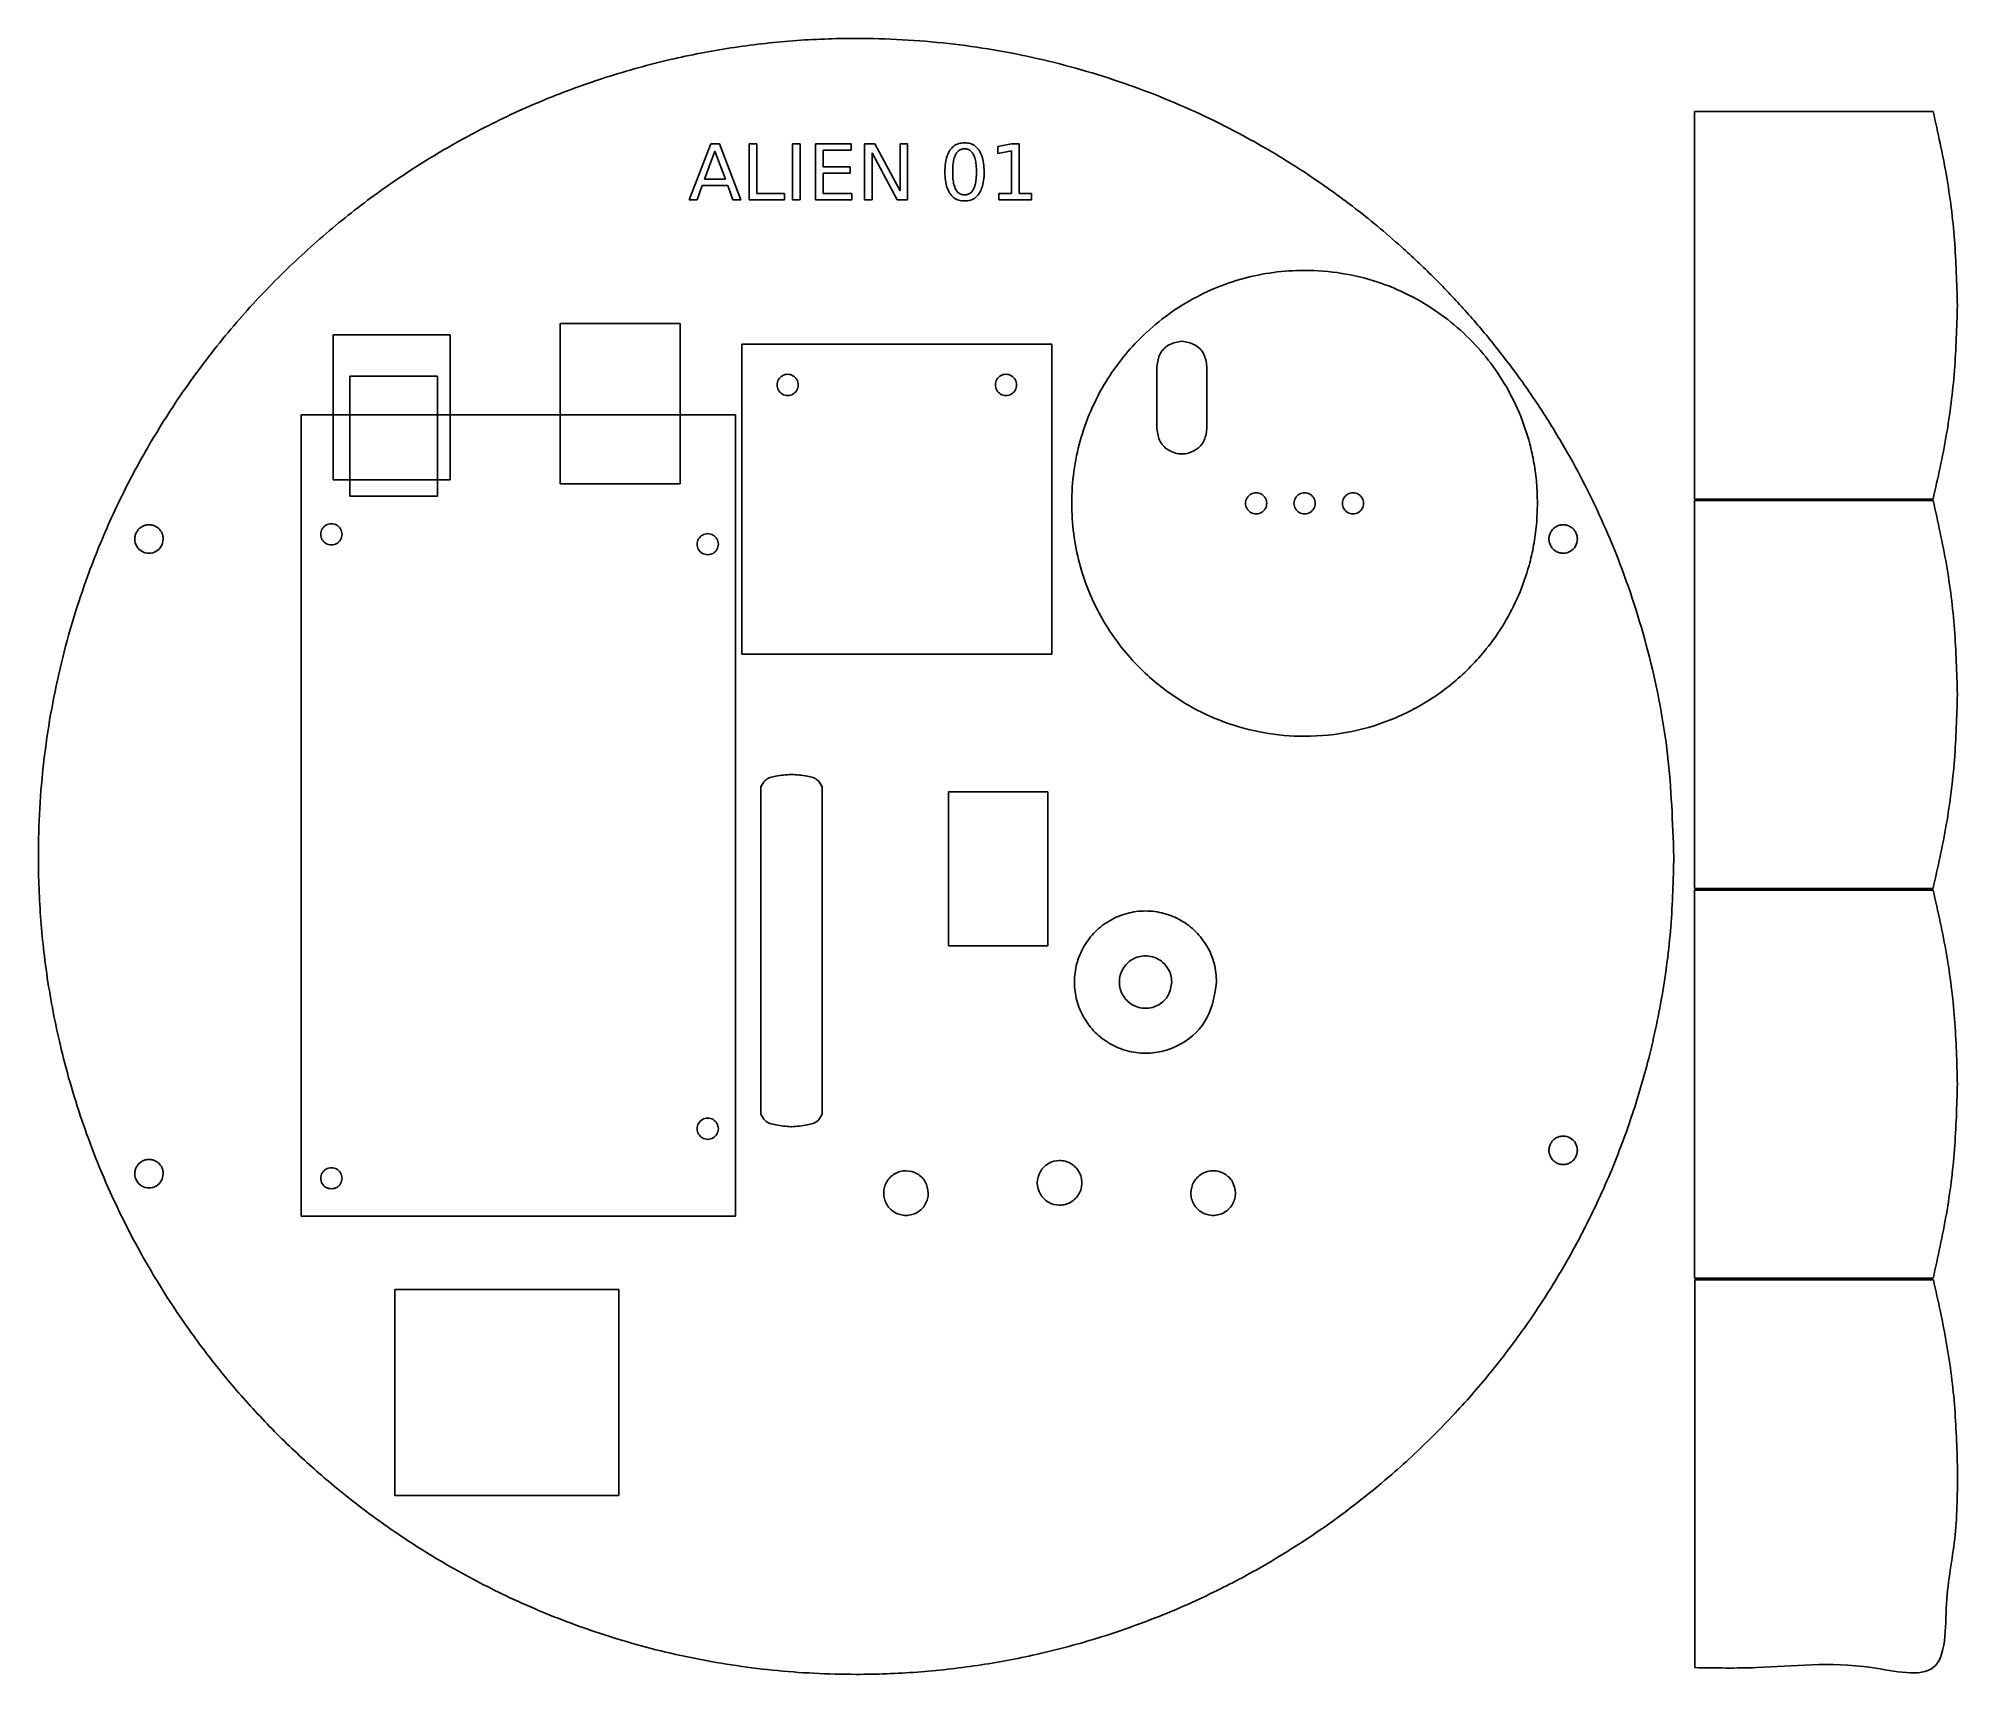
# Model space of a CAD drawing. Extents: x 0 to 246, y 0 to 210.
import ezdxf

# ---------------------------------------------------------------- set-up
doc = ezdxf.new("R2010")
doc.units = 0
doc.layers.add('Capa_1', color=7, linetype='CONTINUOUS')

msp = doc.modelspace()

# ---------------------------------------------------------------- linework, layer by layer
at = {"layer": 'Capa_1', "color": 7}
for p, q in [((212.503371, 200.49669), (212.503371, 150.779276)), ((243.116215, 200.49669), (212.503371, 200.49669)), ((212.503371, 200.49669), (212.503371, 200.49669)), ((37.94485, 171.878952), (52.939703, 171.878952)), ((37.94485, 153.283039), (37.94485, 171.878952)), ((52.939703, 171.878952), (52.939703, 153.283039)), ((146.77872, 171.025046), (146.77872, 171.025046)), ((143.571648, 159.800298), (143.571648, 167.817974)), ((149.985791, 167.817974), (149.985791, 159.800298)), ((97.58306, 165.440608), (97.58306, 165.440608)), ((125.583057, 165.440608), (125.583057, 165.440608)), ((52.939703, 153.283039), (37.94485, 153.283039)), ((157.661838, 150.257408), (157.661838, 150.257408)), ((163.870727, 150.257408), (163.870727, 150.257408)), ((170.079616, 150.257408), (170.079616, 150.257408)), ((212.503371, 150.779276), (243.102979, 150.779276)), ((212.503372, 150.609464), (212.503372, 100.892051)), ((243.116217, 150.609464), (212.503372, 150.609464)), ((212.503372, 150.609464), (212.503372, 150.609464)), ((16.152213, 145.68203), (16.152213, 145.68203)), ((197.495005, 145.68203), (197.495005, 145.68203)), ((37.717422, 144.925138), (37.717422, 144.925138)), ((85.977422, 143.655138), (85.977422, 143.655138)), ((92.792188, 71.95639), (92.792188, 113.899695)), ((96.66853, 115.507278), (96.766851, 115.507278)), ((96.66853, 115.507278), (96.66853, 115.507278)), ((100.643192, 113.899695), (100.643192, 71.95639)), ((116.863452, 113.263922), (129.581232, 113.263922)), ((116.863452, 93.546142), (116.863452, 113.263922)), ((116.863452, 113.263922), (129.581232, 113.263922)), ((116.863452, 93.546142), (116.863452, 113.263922)), ((129.581232, 113.263922), (129.581232, 93.546142)), ((129.581232, 113.263922), (129.581232, 93.546142)), ((209.858889, 105.000001), (209.858889, 105.000001)), ((212.503372, 100.892051), (243.102981, 100.892051)), ((212.511145, 100.66602), (212.511145, 50.948606)), ((243.12399, 100.66602), (212.511145, 100.66602)), ((212.511145, 100.66602), (212.511145, 100.66602)), ((129.581232, 93.546142), (116.863452, 93.546142)), ((129.581232, 93.546142), (116.863452, 93.546142)), ((145.474633, 88.883952), (145.474633, 88.883952)), ((96.766851, 70.348805), (96.66853, 70.348805)), ((85.977422, 68.725138), (85.977422, 68.725138)), ((197.495005, 67.320337), (197.495005, 67.320337)), ((16.152213, 64.31797), (16.152213, 64.31797)), ((37.717422, 62.375138), (37.717422, 62.375138)), ((114.256159, 61.833322), (114.256159, 61.833322)), ((133.95352, 63.147837), (133.95352, 63.147837)), ((153.650873, 61.833322), (153.650873, 61.833322)), ((212.511145, 50.948606), (243.110754, 50.948606)), ((212.535141, 50.722579), (212.535141, 1.005165)), ((243.147986, 50.722579), (212.535141, 50.722579)), ((212.535141, 50.722579), (212.535141, 50.722579))]:
    msp.add_line(p, q, dxfattribs=at)
at = {"layer": 'Capa_1', "color": 5}
for p, q in [((83.57736, 189.157263), (86.351591, 196.350645)), ((86.906436, 195.391849), (85.57286, 191.812021)), ((86.351591, 196.350645), (87.46615, 196.350645)), ((86.351591, 196.350645), (86.351591, 196.350645)), ((88.244881, 191.812021), (86.906436, 195.391849)), ((86.906436, 195.391849), (86.906436, 195.391849)), ((87.46615, 196.350645), (90.235513, 189.157263)), ((91.291667, 196.350645), (92.274815, 196.350645)), ((91.291667, 189.157263), (91.291667, 196.350645)), ((91.291667, 196.350645), (91.291667, 196.350645)), ((92.274815, 196.350645), (92.274815, 189.976335)), ((96.840127, 196.350645), (97.823276, 196.350645)), ((96.840127, 189.157263), (96.840127, 196.350645)), ((96.840127, 196.350645), (96.840127, 196.350645)), ((97.823276, 196.350645), (97.823276, 189.157263)), ((99.779837, 196.350645), (104.374353, 196.350645)), ((99.779837, 189.157263), (99.779837, 196.350645)), ((99.779837, 196.350645), (99.779837, 196.350645)), ((104.374353, 195.531573), (100.762986, 195.531573)), ((100.762986, 195.531573), (100.762986, 193.401985)), ((104.374353, 196.350645), (104.374353, 195.531573)), ((106.087562, 196.350645), (107.411404, 196.350645)), ((106.087562, 189.157263), (106.087562, 196.350645)), ((106.087562, 196.350645), (106.087562, 196.350645)), ((110.263508, 189.157263), (107.041509, 195.175036)), ((107.041509, 195.175036), (107.041509, 189.157263)), ((107.411404, 196.350645), (110.633405, 190.332872)), ((110.633405, 190.332872), (110.633405, 196.350645)), ((110.633405, 196.350645), (111.587352, 196.350645)), ((111.587352, 196.350645), (111.587352, 189.157263)), ((118.907426, 196.480733), (118.907426, 196.480733)), ((118.907426, 195.709842), (118.907426, 195.709842)), ((123.180715, 196.003745), (124.918259, 196.350645)), ((123.180715, 195.117219), (123.180715, 196.003745)), ((124.927992, 195.46412), (123.180715, 195.117219)), ((124.918259, 196.350645), (125.901408, 196.350645)), ((124.927992, 189.976335), (124.927992, 195.46412)), ((125.901408, 196.350645), (125.901408, 189.976335)), ((100.762986, 193.401985), (104.223473, 193.401985)), ((104.223473, 192.582913), (100.762986, 192.582913)), ((100.762986, 192.582913), (100.762986, 189.976335)), ((104.223473, 193.401985), (104.223473, 192.582913)), ((85.275968, 191.002585), (84.614047, 189.157263)), ((88.551506, 191.002585), (85.275968, 191.002585)), ((85.57286, 191.812021), (88.244881, 191.812021)), ((89.213427, 189.157263), (88.551506, 191.002585)), ((92.274815, 189.976335), (95.813175, 189.976335)), ((95.813175, 189.976335), (95.813175, 189.157263)), ((100.762986, 189.976335), (104.46196, 189.976335)), ((104.46196, 189.976335), (104.46196, 189.157263)), ((123.321859, 189.976335), (124.927992, 189.976335)), ((123.321859, 189.157263), (123.321859, 189.976335)), ((123.321859, 189.976335), (123.321859, 189.976335)), ((125.901408, 189.976335), (127.507541, 189.976335)), ((127.507541, 189.976335), (127.507541, 189.157263)), ((84.614047, 189.157263), (83.57736, 189.157263)), ((90.235513, 189.157263), (89.213427, 189.157263)), ((95.813175, 189.157263), (91.291667, 189.157263)), ((97.823276, 189.157263), (96.840127, 189.157263)), ((104.46196, 189.157263), (99.779837, 189.157263)), ((107.041509, 189.157263), (106.087562, 189.157263)), ((111.587352, 189.157263), (110.263508, 189.157263)), ((127.507541, 189.157263), (123.321859, 189.157263)), ((45.849861, 49.474123), (74.56363, 49.474123)), ((45.849861, 23.087296), (45.849861, 49.474123)), ((74.56363, 49.474123), (74.56363, 23.087296)), ((74.56363, 23.087296), (45.849861, 23.087296))]:
    msp.add_line(p, q, dxfattribs=at)
at = {"layer": 'Capa_1', "color": 1}
for p, q in [((67.030952, 152.774232), (67.030952, 173.299484)), ((67.030952, 173.299484), (82.42489, 173.299484)), ((82.42489, 173.299484), (82.42489, 152.774232)), ((90.365286, 170.651505), (130.083062, 170.651505)), ((90.365286, 130.933729), (90.365286, 170.651505)), ((130.083062, 170.651505), (130.083062, 130.933729)), ((40.091551, 151.170693), (40.091551, 166.564631)), ((40.091551, 166.564631), (51.316299, 166.564631)), ((51.316299, 166.564631), (51.316299, 151.170693)), ((33.818513, 58.89514), (33.818513, 161.612918)), ((33.818513, 161.612918), (89.536292, 161.612918)), ((89.536292, 161.612918), (89.536292, 58.89514)), ((82.42489, 152.774232), (67.030952, 152.774232)), ((51.316299, 151.170693), (40.091551, 151.170693)), ((192.370726, 150.257408), (192.370726, 150.257408)), ((130.083062, 130.933729), (90.365286, 130.933729)), ((151.232728, 88.88395), (151.232728, 88.88395)), ((89.536292, 58.89514), (33.818513, 58.89514))]:
    msp.add_line(p, q, dxfattribs=at)
at = {"layer": 'Capa_1', "color": 7}
for points, knots in [([(209.858889, 105.000001), (209.785444, 101.985209), (209.639764, 96.005317), (208.46582, 87.164663), (206.722902, 79.012358), (204.497757, 71.543121), (201.939523, 64.731841), (199.545646, 59.497636), (197.596472, 55.723476), (196.266747, 53.30732), (194.11831, 49.635651), (190.980445, 44.816214), (186.621003, 39.034183), (182.599843, 34.399574), (179.105828, 30.778429), (176.269183, 28.04987), (173.010471, 25.141351), (169.291488, 22.101781), (165.074672, 18.991518), (161.21396, 16.430804), (157.771507, 14.34665), (154.792973, 12.673425), (151.565854, 10.99685), (148.079322, 9.341462), (144.323799, 7.735076), (140.439653, 6.25122), (136.426892, 4.90085), (132.28613, 3.695494), (127.011142, 2.394897), (120.538985, 1.189017), (112.826038, 0.332264), (105.819872, 0.074978), (99.615911, 0.231491), (94.281417, 0.63714), (89.012833, 1.306993), (83.817155, 2.236468), (78.701773, 3.420901), (73.898962, 4.790486), (69.402776, 6.303281), (65.203966, 7.92161), (61.145821, 9.690125), (57.229091, 11.596879), (53.453786, 13.630627), (49.091451, 16.216076), (44.216128, 19.45984), (38.932255, 23.478564), (33.782707, 27.932864), (28.809249, 32.837717), (24.059792, 38.203957), (20.331976, 43.041812), (17.468036, 47.196522), (15.330589, 50.5638), (13.291341, 54.064015), (11.359869, 57.697941), (9.546387, 61.465749), (7.773025, 65.563242), (6.079723, 70.004734), (4.512006, 74.801564), (3.234225, 79.468364), (2.215565, 83.985904), (1.425552, 88.339553), (0.83612, 92.612757), (0.430943, 96.796598), (0.193904, 100.884418), (0.062251, 107.712129), (0.605651, 117.186867), (2.68117, 129.062894), (5.710563, 139.306375), (9.214048, 147.988501), (12.823969, 155.248994), (16.36696, 161.177809), (19.587374, 165.898596), (22.304643, 169.534267), (25.983845, 174.038872), (30.804656, 179.254345), (36.967869, 184.942265), (42.779532, 189.507136), (48.053309, 193.117891), (52.659958, 195.935961), (58.281973, 198.988429), (65.018402, 202.089573), (72.954093, 204.992707), (80.947798, 207.198264), (88.947216, 208.739877), (96.913165, 209.654721), (106.250246, 210.009352), (116.80379, 209.423144), (128.319539, 207.475831), (137.536595, 204.84061), (144.600625, 202.177558), (149.711808, 199.930628), (154.277727, 197.625352), (158.327686, 195.337616), (161.894017, 193.130203), (165.340033, 190.802133), (168.664298, 188.360366), (171.865671, 185.811544), (175.34156, 182.81669), (179.039059, 179.323181), (182.890873, 175.277423), (186.517569, 171.04011), (189.911738, 166.621644), (193.06624, 162.032164), (195.951091, 157.317269), (198.566041, 152.491247), (200.910766, 147.566901), (203.902914, 140.336557), (206.974784, 130.53206), (209.403916, 117.944311), (209.706119, 109.346418), (209.858889, 105.000001)], [0, 0, 0, 0, 9.041548, 17.93407, 26.706447, 34.027603, 41.294123, 48.517283, 51.279075, 54.03644, 56.789853, 64.040227, 71.273838, 78.497613, 82.432222, 86.366852, 90.302523, 95.53315, 100.769946, 106.015564, 109.425222, 112.840633, 116.262687, 120.333292, 124.416297, 128.513547, 132.803885, 137.11435, 141.447609, 149.098708, 156.845828, 164.708403, 170.111042, 175.456394, 180.751064, 186.037319, 191.284088, 196.496595, 201.013721, 205.511325, 209.992038, 214.28988, 218.576287, 222.853076, 229.498926, 236.131308, 242.755531, 249.911805, 257.070519, 264.237932, 268.218962, 272.205921, 276.200103, 280.368859, 284.548642, 288.741281, 293.759716, 298.802931, 303.87498, 308.269515, 312.691825, 317.145244, 321.20653, 325.299084, 329.425918, 341.690352, 353.698482, 365.517795, 373.663233, 381.759169, 389.818625, 394.361669, 398.898487, 403.430793, 411.805736, 420.180729, 428.565711, 433.950894, 439.347534, 444.758933, 453.134959, 461.569981, 470.08191, 477.9838, 485.987, 494.112855, 505.990595, 517.625957, 529.080745, 534.686101, 540.265056, 545.822238, 550.023269, 554.215835, 558.401468, 562.49612, 566.586769, 570.674628, 576.257299, 581.839866, 587.425247, 592.981734, 598.54706, 604.124561, 609.556216, 615.006475, 620.479428, 633.020329, 645.766225, 658.796755, 658.796755, 658.796755, 658.796755]), ([(246.221196, 175.637985), (246.141766, 178.428009), (245.982968, 184.005843), (244.943573, 192.327322), (243.725496, 197.772846), (243.116215, 200.49669)], [0, 0, 0, 0, 8.370605, 16.734563, 25.105168, 25.105168, 25.105168, 25.105168]), ([(243.102979, 150.779276), (243.713745, 153.502976), (244.934792, 158.948213), (245.978619, 167.269698), (246.140316, 172.847817), (246.221196, 175.637985)], [0, 0, 0, 0, 8.371158, 16.735667, 25.106825, 25.106825, 25.106825, 25.106825]), ([(143.571648, 167.817974), (143.659166, 168.380824), (143.831413, 169.488584), (145.108111, 170.765281), (146.215871, 170.937528), (146.77872, 171.025046)], [0, 0, 0, 0, 1.678889, 3.304272, 4.98316, 4.98316, 4.98316, 4.98316]), ([(146.77872, 171.025046), (147.341569, 170.937528), (148.449329, 170.765281), (149.726027, 169.488584), (149.898273, 168.380824), (149.985791, 167.817974)], [0, 0, 0, 0, 1.678889, 3.304272, 4.983161, 4.983161, 4.983161, 4.983161]), ([(97.58306, 165.440608), (97.574001, 165.321694), (97.555959, 165.08485), (97.413377, 164.753397), (97.196453, 164.468628), (96.911302, 164.250279), (96.579951, 164.112987), (96.224165, 164.06602), (95.868415, 164.112987), (95.53696, 164.250279), (95.252191, 164.468628), (95.033842, 164.753397), (94.89655, 165.08485), (94.849584, 165.440608), (94.89655, 165.796366), (95.033842, 166.127819), (95.252191, 166.412588), (95.53696, 166.630937), (95.868415, 166.768229), (96.224165, 166.815195), (96.579951, 166.768229), (96.911302, 166.630937), (97.196453, 166.412588), (97.413377, 166.127819), (97.555959, 165.796366), (97.574001, 165.559522), (97.58306, 165.440608)], [0, 0, 0, 0, 0.355723, 0.708502, 1.064225, 1.419948, 1.772727, 2.12845, 2.484173, 2.836952, 3.192675, 3.548398, 3.901177, 4.2569, 4.612623, 4.965402, 5.321125, 5.676848, 6.029627, 6.38535, 6.741073, 7.093852, 7.449575, 7.805298, 8.158078, 8.5138, 8.5138, 8.5138, 8.5138]), ([(125.583057, 165.440608), (125.573998, 165.321694), (125.555956, 165.08485), (125.413378, 164.753395), (125.196439, 164.468635), (124.911342, 164.250253), (124.579791, 164.113084), (124.106395, 164.049843), (123.512018, 164.20925), (122.993177, 164.729113), (122.800373, 165.440608), (122.993177, 166.152103), (123.512018, 166.671966), (124.106395, 166.831373), (124.579791, 166.768132), (124.911342, 166.630963), (125.196439, 166.412581), (125.413378, 166.127821), (125.555956, 165.796365), (125.573998, 165.559522), (125.583057, 165.440608)], [0, 0, 0, 0, 0.355723, 0.708502, 1.064225, 1.419948, 1.772727, 2.12845, 2.838957, 3.52839, 4.238896, 4.949403, 5.638836, 6.349342, 6.705065, 7.057844, 7.413567, 7.76929, 8.122069, 8.477792, 8.477792, 8.477792, 8.477792]), ([(149.985791, 159.800298), (149.898273, 159.234084), (149.726026, 158.119701), (148.449329, 156.891991), (146.77872, 156.441425), (145.108111, 156.891991), (143.831414, 158.119701), (143.659166, 159.234084), (143.571648, 159.800298)], [0, 0, 0, 0, 1.678888, 3.304271, 4.98316, 6.662048, 8.287432, 9.96632, 9.96632, 9.96632, 9.96632]), ([(157.661838, 150.257408), (157.652779, 150.138494), (157.634737, 149.90165), (157.492155, 149.570197), (157.275231, 149.285428), (156.99008, 149.067079), (156.658729, 148.929787), (156.302943, 148.88282), (155.947193, 148.929787), (155.615738, 149.067079), (155.330969, 149.285428), (155.11262, 149.570197), (154.975328, 149.90165), (154.928362, 150.257408), (154.975328, 150.613166), (155.11262, 150.944619), (155.330969, 151.229388), (155.615738, 151.447737), (155.947193, 151.585029), (156.302943, 151.631995), (156.658729, 151.585029), (156.99008, 151.447737), (157.275231, 151.229388), (157.492155, 150.944619), (157.634737, 150.613166), (157.652779, 150.376322), (157.661838, 150.257408)], [0, 0, 0, 0, 0.355723, 0.708502, 1.064225, 1.419948, 1.772727, 2.12845, 2.484173, 2.836952, 3.192675, 3.548398, 3.901177, 4.2569, 4.612623, 4.965402, 5.321125, 5.676848, 6.029627, 6.38535, 6.741073, 7.093852, 7.449575, 7.805298, 8.158078, 8.5138, 8.5138, 8.5138, 8.5138]), ([(163.870727, 150.257408), (163.861668, 150.138494), (163.843626, 149.90165), (163.701044, 149.570197), (163.48412, 149.285428), (163.198969, 149.067079), (162.867618, 148.929787), (162.511832, 148.88282), (162.156081, 148.929787), (161.824627, 149.067079), (161.539858, 149.285428), (161.321509, 149.570197), (161.184217, 149.90165), (161.13725, 150.257408), (161.184217, 150.613166), (161.321509, 150.944619), (161.539858, 151.229388), (161.824627, 151.447737), (162.156081, 151.585029), (162.511832, 151.631995), (162.867618, 151.585029), (163.198969, 151.447737), (163.48412, 151.229388), (163.701044, 150.944619), (163.843626, 150.613166), (163.861668, 150.376322), (163.870727, 150.257408)], [0, 0, 0, 0, 0.355723, 0.708502, 1.064225, 1.419948, 1.772727, 2.12845, 2.484173, 2.836952, 3.192675, 3.548398, 3.901177, 4.2569, 4.612623, 4.965402, 5.321125, 5.676848, 6.029627, 6.38535, 6.741073, 7.093852, 7.449575, 7.805298, 8.158078, 8.5138, 8.5138, 8.5138, 8.5138]), ([(170.079616, 150.257408), (170.070557, 150.138494), (170.052515, 149.90165), (169.909933, 149.570197), (169.693009, 149.285428), (169.407858, 149.067079), (169.076507, 148.929787), (168.720721, 148.88282), (168.36497, 148.929787), (168.033516, 149.067079), (167.748747, 149.285428), (167.530398, 149.570197), (167.393106, 149.90165), (167.346139, 150.257408), (167.393106, 150.613166), (167.530398, 150.944619), (167.748747, 151.229388), (168.033516, 151.447737), (168.36497, 151.585029), (168.720721, 151.631995), (169.076507, 151.585029), (169.407858, 151.447737), (169.693009, 151.229388), (169.909933, 150.944619), (170.052515, 150.613166), (170.070557, 150.376322), (170.079616, 150.257408)], [0, 0, 0, 0, 0.355723, 0.708502, 1.064225, 1.419948, 1.772727, 2.12845, 2.484173, 2.836952, 3.192675, 3.548398, 3.901177, 4.2569, 4.612623, 4.965402, 5.321125, 5.676848, 6.029627, 6.38535, 6.741073, 7.093852, 7.449575, 7.805298, 8.158078, 8.5138, 8.5138, 8.5138, 8.5138]), ([(246.221198, 125.750759), (246.141767, 128.540783), (245.98297, 134.118617), (244.943574, 142.440097), (243.725497, 147.885621), (243.116217, 150.609464)], [0, 0, 0, 0, 8.370605, 16.734563, 25.105168, 25.105168, 25.105168, 25.105168]), ([(16.152213, 145.68203), (16.102091, 145.360556), (16.003333, 144.727144), (15.27733, 144.029831), (14.330258, 143.771371), (13.373357, 144.030039), (12.676256, 144.72633), (12.462201, 145.523995), (12.547087, 146.159242), (12.731162, 146.604315), (13.024228, 146.9864), (13.406372, 147.279441), (13.851183, 147.46368), (14.328595, 147.52671), (14.806055, 147.463681), (15.250724, 147.279437), (15.633393, 146.986415), (15.924502, 146.604258), (16.115844, 146.159452), (16.140057, 145.841611), (16.152213, 145.68203)], [0, 0, 0, 0, 0.953491, 1.878702, 2.832193, 3.785684, 4.710894, 5.664385, 6.141761, 6.615186, 7.092562, 7.569937, 8.043363, 8.520738, 8.998114, 9.471539, 9.948915, 10.42629, 10.899716, 11.377091, 11.377091, 11.377091, 11.377091]), ([(37.717422, 144.925138), (37.477872, 144.962487), (37.005878, 145.036077), (36.48625, 145.577073), (36.293713, 146.282779), (36.48625, 146.995895), (37.005878, 147.515103), (37.717422, 147.707783), (38.428966, 147.515103), (38.948593, 146.995895), (39.14113, 146.282779), (38.948593, 145.577073), (38.428966, 145.036077), (37.956971, 144.962487), (37.717422, 144.925138)], [0, 0, 0, 0, 0.710507, 1.399941, 2.110449, 2.820956, 3.51039, 4.220897, 4.931405, 5.620839, 6.331346, 7.041853, 7.731287, 8.441795, 8.441795, 8.441795, 8.441795]), ([(85.977422, 143.655138), (85.737872, 143.692487), (85.265878, 143.766077), (84.74625, 144.307073), (84.553713, 145.012779), (84.74625, 145.725895), (85.265878, 146.245103), (85.977422, 146.437783), (86.688966, 146.245103), (87.208593, 145.725895), (87.40113, 145.012779), (87.208593, 144.307073), (86.688966, 143.766077), (86.216971, 143.692487), (85.977422, 143.655138)], [0, 0, 0, 0, 0.710507, 1.399941, 2.110449, 2.820956, 3.51039, 4.220897, 4.931405, 5.620839, 6.331346, 7.041853, 7.731287, 8.441795, 8.441795, 8.441795, 8.441795]), ([(197.495005, 145.68203), (197.444826, 145.360579), (197.345955, 144.727212), (196.620787, 144.029562), (195.830225, 143.815642), (195.194034, 143.90051), (194.74915, 144.084589), (194.367014, 144.377654), (194.073987, 144.759799), (193.889744, 145.204607), (193.826715, 145.68203), (193.889743, 146.159453), (194.073987, 146.604259), (194.367009, 146.986416), (194.749165, 147.279437), (195.193974, 147.463682), (195.671387, 147.52671), (196.148847, 147.463681), (196.593516, 147.279436), (196.976185, 146.986415), (197.267294, 146.604258), (197.458636, 146.159452), (197.482849, 145.841611), (197.495005, 145.68203)], [0, 0, 0, 0, 0.953491, 1.878702, 2.832193, 3.309568, 3.782993, 4.260369, 4.737745, 5.21117, 5.688546, 6.165922, 6.639347, 7.116724, 7.5941, 8.067525, 8.544902, 9.022277, 9.495702, 9.973078, 10.450454, 10.923879, 11.401255, 11.401255, 11.401255, 11.401255]), ([(243.102981, 100.892051), (243.713746, 103.615751), (244.934793, 109.060987), (245.97862, 117.382472), (246.140317, 122.960592), (246.221198, 125.750759)], [0, 0, 0, 0, 8.371158, 16.735667, 25.106825, 25.106825, 25.106825, 25.106825]), ([(92.792188, 113.899695), (92.94346, 114.197433), (93.329521, 114.957288), (94.888945, 115.379333), (96.0244, 115.460968), (96.66853, 115.507278)], [0, 0, 0, 0, 0.968942, 2.472832, 4.444438, 4.444438, 4.444438, 4.444438]), ([(96.766851, 115.507278), (97.41098, 115.460968), (98.546435, 115.379333), (100.105859, 114.957288), (100.49192, 114.197433), (100.643192, 113.899695)], [0, 0, 0, 0, 1.971605, 3.475496, 4.444438, 4.444438, 4.444438, 4.444438]), ([(246.228971, 75.807315), (246.149541, 78.597339), (245.990743, 84.175173), (244.951347, 92.496652), (243.73327, 97.942177), (243.12399, 100.66602)], [0, 0, 0, 0, 8.370605, 16.734563, 25.105168, 25.105168, 25.105168, 25.105168]), ([(145.474633, 88.883952), (145.382208, 88.291876), (145.2001, 87.125284), (143.86442, 85.840291), (142.408291, 85.446274), (141.236499, 85.602591), (140.417073, 85.941644), (139.713221, 86.481438), (139.173498, 87.185306), (138.834143, 88.004594), (138.718051, 88.883952), (138.834142, 89.763313), (139.173499, 90.582595), (139.713212, 91.286486), (140.417102, 91.826198), (141.236389, 92.165556), (142.115731, 92.281647), (142.995158, 92.165555), (143.814189, 91.826197), (144.519023, 91.286485), (145.055213, 90.582594), (145.407645, 89.763312), (145.452242, 89.177883), (145.474633, 88.883952)], [0, 0, 0, 0, 1.756225, 3.460361, 5.216585, 6.095858, 6.967855, 7.847127, 8.7264, 9.598397, 10.477669, 11.356943, 12.22894, 13.108213, 13.987486, 14.859483, 15.738756, 16.618029, 17.490025, 18.369298, 19.248571, 20.120567, 20.99984, 20.99984, 20.99984, 20.99984]), ([(243.110754, 50.948606), (243.72152, 53.672306), (244.942566, 59.117543), (245.986393, 67.439028), (246.14809, 73.017147), (246.228971, 75.807315)], [0, 0, 0, 0, 8.371158, 16.735667, 25.106825, 25.106825, 25.106825, 25.106825]), ([(85.977422, 68.725138), (85.737872, 68.762487), (85.265878, 68.836077), (84.74625, 69.377073), (84.553713, 70.082779), (84.74625, 70.795895), (85.265878, 71.315103), (85.977422, 71.507783), (86.688966, 71.315103), (87.208593, 70.795895), (87.40113, 70.082779), (87.208593, 69.377073), (86.688966, 68.836077), (86.216971, 68.762487), (85.977422, 68.725138)], [0, 0, 0, 0, 0.710507, 1.399941, 2.110449, 2.820956, 3.51039, 4.220897, 4.931405, 5.620839, 6.331346, 7.041853, 7.731287, 8.441795, 8.441795, 8.441795, 8.441795]), ([(96.66853, 70.348805), (96.0244, 70.395115), (94.888945, 70.476749), (93.329519, 70.898795), (92.94346, 71.658652), (92.792188, 71.95639)], [0, 0, 0, 0, 1.971607, 3.475496, 4.444441, 4.444441, 4.444441, 4.444441]), ([(100.643192, 71.95639), (100.49192, 71.658652), (100.10586, 70.898795), (98.546435, 70.47675), (97.41098, 70.395115), (96.766851, 70.348805)], [0, 0, 0, 0, 0.968945, 2.472835, 4.444441, 4.444441, 4.444441, 4.444441]), ([(197.495005, 67.320337), (197.482849, 67.160756), (197.458636, 66.842914), (197.267294, 66.398109), (196.976185, 66.015952), (196.593516, 65.72293), (196.148847, 65.538686), (195.671387, 65.475657), (195.193974, 65.538685), (194.749165, 65.722929), (194.367009, 66.015951), (194.073987, 66.398108), (193.889743, 66.842914), (193.826715, 67.320337), (193.889744, 67.797759), (194.073987, 68.242568), (194.367014, 68.624712), (194.74915, 68.917778), (195.194034, 69.101856), (195.830225, 69.186724), (196.620787, 68.972804), (197.345955, 68.275155), (197.444826, 67.641788), (197.495005, 67.320337)], [0, 0, 0, 0, 0.477376, 0.950801, 1.428177, 1.905552, 2.378977, 2.856353, 3.333729, 3.807155, 4.284531, 4.761907, 5.235333, 5.712709, 6.190085, 6.66351, 7.140885, 7.618261, 8.091686, 8.569062, 9.522553, 10.447764, 11.401255, 11.401255, 11.401255, 11.401255]), ([(16.152213, 64.31797), (16.102091, 63.996496), (16.003333, 63.363084), (15.27733, 62.665771), (14.330258, 62.407311), (13.373357, 62.665979), (12.676256, 63.36227), (12.462201, 64.159935), (12.547087, 64.795183), (12.731162, 65.240255), (13.024228, 65.62234), (13.406372, 65.915381), (13.851183, 66.09962), (14.328595, 66.162651), (14.806055, 66.099621), (15.250724, 65.915377), (15.633393, 65.622355), (15.924502, 65.240198), (16.115844, 64.795393), (16.140057, 64.477551), (16.152213, 64.31797)], [0, 0, 0, 0, 0.953491, 1.878702, 2.832193, 3.785684, 4.710894, 5.664385, 6.141761, 6.615186, 7.092562, 7.569937, 8.043363, 8.520738, 8.998114, 9.471539, 9.948915, 10.42629, 10.899716, 11.377091, 11.377091, 11.377091, 11.377091]), ([(37.717422, 62.375138), (37.477872, 62.412487), (37.005878, 62.486077), (36.48625, 63.027073), (36.293713, 63.732779), (36.48625, 64.445895), (37.005878, 64.965103), (37.717422, 65.157783), (38.428966, 64.965103), (38.948593, 64.445895), (39.14113, 63.732779), (38.948593, 63.027073), (38.428966, 62.486077), (37.956971, 62.412487), (37.717422, 62.375138)], [0, 0, 0, 0, 0.710507, 1.399941, 2.110449, 2.820956, 3.51039, 4.220897, 4.931405, 5.620839, 6.331346, 7.041853, 7.731287, 8.441795, 8.441795, 8.441795, 8.441795]), ([(114.256159, 61.833322), (114.237101, 61.583145), (114.199143, 61.084862), (113.899174, 60.387537), (113.4428, 59.788427), (112.842886, 59.329055), (112.145775, 59.040213), (111.397258, 58.941403), (110.648813, 59.040212), (109.951484, 59.329054), (109.352374, 59.788426), (108.893002, 60.387536), (108.604161, 61.084862), (108.505351, 61.833322), (108.604162, 62.581781), (108.893001, 63.27911), (109.352382, 63.878202), (109.951459, 64.337643), (110.648907, 64.626225), (111.646269, 64.759273), (112.88564, 64.423909), (114.022493, 63.330197), (114.177492, 62.337263), (114.256159, 61.833322)], [0, 0, 0, 0, 0.748386, 1.490578, 2.238964, 2.987349, 3.729542, 4.477928, 5.226314, 5.968507, 6.716893, 7.465279, 8.207472, 8.955858, 9.704243, 10.446436, 11.194822, 11.943207, 12.6854, 13.433785, 14.928581, 16.379042, 17.873838, 17.873838, 17.873838, 17.873838]), ([(133.95352, 63.147837), (133.934462, 62.897661), (133.896502, 62.399378), (133.59654, 61.702049), (133.140136, 61.102957), (132.540334, 60.643516), (131.842803, 60.354934), (130.846852, 60.221886), (129.596372, 60.55725), (128.504811, 61.650962), (128.09918, 63.147837), (128.504811, 64.644712), (129.596372, 65.738424), (130.846852, 66.073788), (131.842803, 65.94074), (132.540334, 65.652158), (133.140136, 65.192717), (133.59654, 64.593625), (133.896502, 63.896296), (133.934462, 63.398013), (133.95352, 63.147837)], [0, 0, 0, 0, 0.748386, 1.490578, 2.238964, 2.987349, 3.729542, 4.477928, 5.972724, 7.423184, 8.91798, 10.412776, 11.863237, 13.358033, 14.106418, 14.848611, 15.596997, 16.345382, 17.087575, 17.83596, 17.83596, 17.83596, 17.83596]), ([(153.650873, 61.833322), (153.631815, 61.583145), (153.593857, 61.084862), (153.293888, 60.387537), (152.837514, 59.788427), (152.2376, 59.329055), (151.54049, 59.040213), (150.791972, 58.941402), (150.043529, 59.040215), (149.346195, 59.329049), (148.747105, 59.788451), (148.287662, 60.387448), (147.999086, 61.085192), (147.86601, 62.081074), (148.201585, 63.33158), (149.294437, 64.423162), (150.794578, 64.828677), (152.279312, 64.423488), (153.417473, 63.330305), (153.572296, 62.337299), (153.650873, 61.833322)], [0, 0, 0, 0, 0.748386, 1.490578, 2.238964, 2.987349, 3.729542, 4.477928, 5.226313, 5.968506, 6.716891, 7.465277, 8.207469, 8.955855, 10.450651, 11.901112, 13.395908, 14.890704, 16.341164, 17.83596, 17.83596, 17.83596, 17.83596]), ([(246.252966, 25.863873), (246.173536, 28.653898), (246.014739, 34.231731), (244.975343, 42.553211), (243.757266, 47.998735), (243.147986, 50.722579)], [0, 0, 0, 0, 8.370605, 16.734563, 25.105168, 25.105168, 25.105168, 25.105168]), ([(212.535141, 1.005165), (215.215705, 0.959987), (222.87446, 0.830906), (232.018497, 2.150297), (245.023825, -1.173051), (244.460605, 9.806357), (246.136954, 17.337429), (246.214285, 23.020973), (246.252966, 25.863873)], [0, 0, 0, 0, 7.933232, 22.666377, 30.599609, 38.970766, 47.335276, 55.706433, 55.706433, 55.706433, 55.706433])]:
    msp.add_open_spline(points, degree=3, knots=knots, dxfattribs=at)
at = {"layer": 'Capa_1', "color": 5}
for points, knots in [([(117.038471, 189.971518), (116.907514, 190.211685), (116.624285, 190.731111), (116.436393, 191.68615), (116.375189, 192.746717), (116.432638, 193.8114), (116.635404, 194.756518), (116.989343, 195.518785), (117.499205, 196.082061), (118.1639, 196.428872), (118.653104, 196.462994), (118.907426, 196.480733)], [0, 0, 0, 0, 0.816618, 1.766152, 2.884084, 4.004154, 4.953688, 5.76838, 6.495782, 7.195963, 7.954096, 7.954096, 7.954096, 7.954096]), ([(120.771515, 195.521937), (120.903479, 195.282566), (121.189084, 194.764505), (121.378205, 193.808837), (121.439826, 192.748155), (121.381844, 191.683397), (121.177175, 190.737804), (120.821514, 189.977514), (120.313171, 189.411528), (119.649883, 189.076555), (118.906653, 188.986471), (118.16641, 189.077951), (117.49221, 189.407097), (117.191546, 189.781103), (117.038471, 189.971518)], [0, 0, 0, 0, 0.815881, 1.765782, 2.885886, 4.003853, 4.953754, 5.771557, 6.495158, 7.193163, 7.950685, 8.708743, 9.408193, 10.133637, 10.133637, 10.133637, 10.133637]), ([(118.907426, 195.709842), (118.748551, 195.695578), (118.436639, 195.667576), (118.025649, 195.387439), (117.724863, 194.94814), (117.522069, 194.35241), (117.405061, 193.602693), (117.371684, 192.74699), (117.408168, 191.893833), (117.513236, 191.138194), (117.685975, 190.71564), (117.763664, 190.525597)], [0, 0, 0, 0, 0.471794, 0.926245, 1.434879, 2.046794, 2.797907, 3.705221, 4.610396, 5.361509, 5.975435, 5.975435, 5.975435, 5.975435]), ([(117.763664, 190.525597), (117.852731, 190.380132), (118.021564, 190.104394), (118.438252, 189.837089), (118.907822, 189.763802), (119.379293, 189.836281), (119.79108, 190.105821), (120.09039, 190.548205), (120.295681, 191.141828), (120.41428, 191.89219), (120.448215, 192.74787), (120.411261, 193.601118), (120.305072, 194.357274), (120.129885, 194.778591), (120.051187, 194.967858)], [0, 0, 0, 0, 0.506467, 0.960046, 1.431747, 1.905578, 2.359157, 2.864353, 3.479214, 4.230602, 5.135803, 6.043142, 6.79453, 7.407384, 7.407384, 7.407384, 7.407384]), ([(118.907426, 196.480733), (119.160885, 196.462593), (119.648111, 196.427721), (120.32102, 196.086972), (120.619477, 195.712632), (120.771515, 195.521937)], [0, 0, 0, 0, 0.757598, 1.456336, 2.181899, 2.181899, 2.181899, 2.181899]), ([(120.051187, 194.967858), (119.96301, 195.11367), (119.795853, 195.390087), (119.378542, 195.667393), (119.066646, 195.695496), (118.907426, 195.709842)], [0, 0, 0, 0, 0.507368, 0.961819, 1.435743, 1.435743, 1.435743, 1.435743])]:
    msp.add_open_spline(points, degree=3, knots=knots, dxfattribs=at)
at = {"layer": 'Capa_1', "color": 1}
for points, knots in [([(192.370726, 150.257408), (192.347231, 149.34758), (192.300648, 147.54364), (191.925428, 144.879729), (191.230879, 141.821396), (190.037169, 138.430268), (188.187558, 134.830649), (186.081458, 131.813438), (183.87767, 129.329218), (181.689964, 127.306724), (178.560688, 124.941897), (174.238078, 122.578487), (168.543298, 120.800583), (162.765442, 120.220223), (157.235011, 120.705788), (152.198597, 122.068947), (148.15207, 123.963275), (145.004662, 126.001914), (142.606752, 127.930608), (140.319141, 130.19166), (138.197685, 132.804528), (136.312251, 135.779148), (134.75067, 139.039307), (133.566694, 142.57211), (132.820247, 146.356898), (132.564452, 150.317266), (132.835906, 154.335732), (133.651767, 158.285278), (134.921481, 161.895681), (136.550693, 165.154778), (138.459694, 168.06637), (140.84023, 170.915846), (143.745115, 173.608728), (147.207768, 176.017168), (150.876107, 177.864171), (154.669821, 179.164113), (158.530195, 179.941921), (162.762639, 180.22115), (167.238578, 179.870216), (171.78148, 178.775265), (175.932491, 177.058902), (179.657445, 174.826942), (182.938248, 172.170713), (185.801883, 169.098898), (188.20832, 165.663556), (190.117797, 161.91468), (191.303546, 158.446381), (191.963383, 155.403366), (192.306639, 152.852916), (192.349244, 151.127409), (192.370726, 150.257408)], [0, 0, 0, 0, 2.728546, 5.409961, 8.053927, 12.128598, 16.157334, 20.15962, 23.132542, 26.104897, 29.082187, 34.883683, 40.783246, 46.86372, 52.182408, 57.35398, 62.437394, 65.516716, 68.586343, 71.652626, 75.149873, 78.659952, 82.193888, 85.969107, 89.807199, 93.734623, 97.841736, 101.852479, 105.7967, 109.288652, 112.758869, 116.217751, 120.404045, 124.602365, 128.830509, 132.682952, 136.599946, 140.609467, 145.371953, 150.011228, 154.571529, 158.793761, 162.995752, 167.19389, 171.351613, 175.538035, 179.775177, 182.305956, 184.871671, 187.48086, 187.48086, 187.48086, 187.48086]), ([(151.232728, 88.88395), (150.981861, 87.276885), (150.487568, 84.110422), (146.862151, 80.622582), (142.909802, 79.553108), (139.729223, 79.977399), (137.505065, 80.897685), (135.594611, 82.36284), (134.129648, 84.273339), (133.208541, 86.49712), (132.893434, 88.883949), (133.208538, 91.270785), (134.129651, 93.494551), (135.594586, 95.405112), (137.505143, 96.870046), (139.728923, 97.79116), (142.115709, 98.106263), (144.502727, 97.791158), (146.725809, 96.870043), (148.638932, 95.405109), (150.094304, 93.494549), (151.050905, 91.270783), (151.171953, 89.681761), (151.232728, 88.88395)], [0, 0, 0, 0, 4.766896, 9.392407, 14.159303, 16.545901, 18.912749, 21.299346, 23.685944, 26.052791, 28.439389, 30.825988, 33.192836, 35.579435, 37.966034, 40.332884, 42.719483, 45.106081, 47.472928, 49.859526, 52.246124, 54.612971, 56.999568, 56.999568, 56.999568, 56.999568])]:
    msp.add_open_spline(points, degree=3, knots=knots, dxfattribs=at)

doc.saveas('drawing.dxf')
